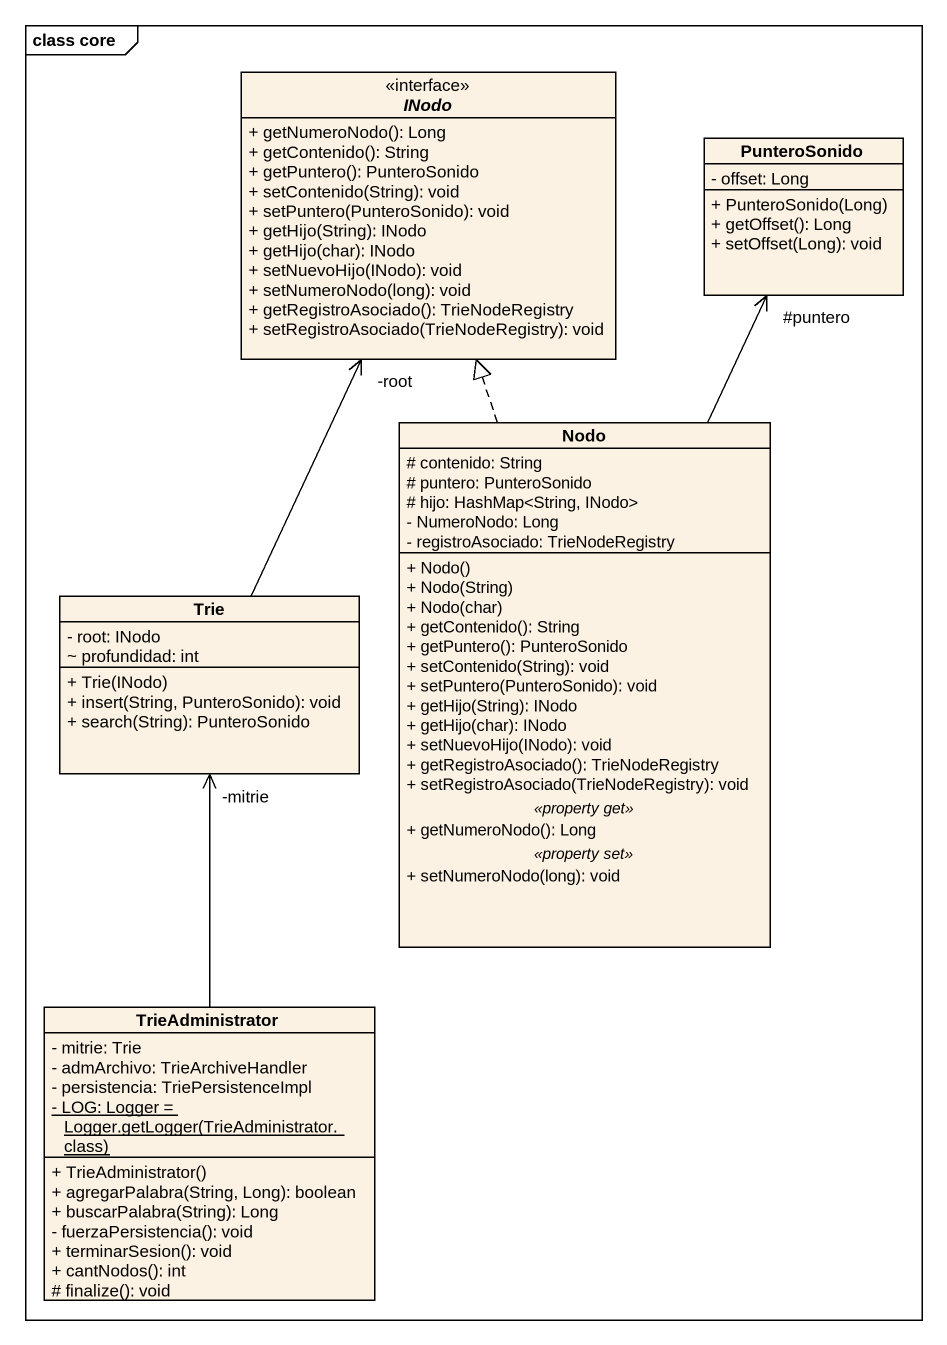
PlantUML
@startuml
mainframe class core
hide circle
hide empty members
skinparam classAttributeIconSize 0
interface INodo <<interface>> {
  + getNumeroNodo(): Long
  + getContenido(): String
  + getPuntero(): PunteroSonido
  + setContenido(String): void
  + setPuntero(PunteroSonido): void
  + getHijo(String): INodo
  + getHijo(char): INodo
  + setNuevoHijo(INodo): void
  + setNumeroNodo(long): void
  + getRegistroAsociado(): TrieNodeRegistry
  + setRegistroAsociado(TrieNodeRegistry): void
}
class PunteroSonido {
  - offset: Long
  + PunteroSonido(Long)
  + getOffset(): Long
  + setOffset(Long): void
}
class Nodo {
  # contenido: String
  # puntero: PunteroSonido
  # hijo: HashMap<String, INodo>
  - NumeroNodo: Long
  - registroAsociado: TrieNodeRegistry
  --
  + Nodo()
  + Nodo(String)
  + Nodo(char)
  + getContenido(): String
  + getPuntero(): PunteroSonido
  + setContenido(String): void
  + setPuntero(PunteroSonido): void
  + getHijo(String): INodo
  + getHijo(char): INodo
  + setNuevoHijo(INodo): void
  + getRegistroAsociado(): TrieNodeRegistry
  + setRegistroAsociado(TrieNodeRegistry): void
  .. <<property get>> ..
  + getNumeroNodo(): Long
  .. <<property set>> ..
  + setNumeroNodo(long): void
}
class Trie {
  - root: INodo
  ~ profundidad: int
  + Trie(INodo)
  + insert(String, PunteroSonido): void
  + search(String): PunteroSonido
}
class TrieAdministrator {
  - mitrie: Trie
  - admArchivo: TrieArchiveHandler
  - persistencia: TriePersistenceImpl
  {static} {field} - LOG: Logger = Logger.getLogger(TrieAdministrator.class)
  + TrieAdministrator()
  + agregarPalabra(String, Long): boolean
  + buscarPalabra(String): Long
  - fuerzaPersistencia(): void
  + terminarSesion(): void
  + cantNodos(): int
  # finalize(): void
}
Nodo .up.|> INodo
Nodo -up-> "#puntero" PunteroSonido
Trie -up-> "-root" INodo
TrieAdministrator -up-> "-mitrie" Trie
@enduml
